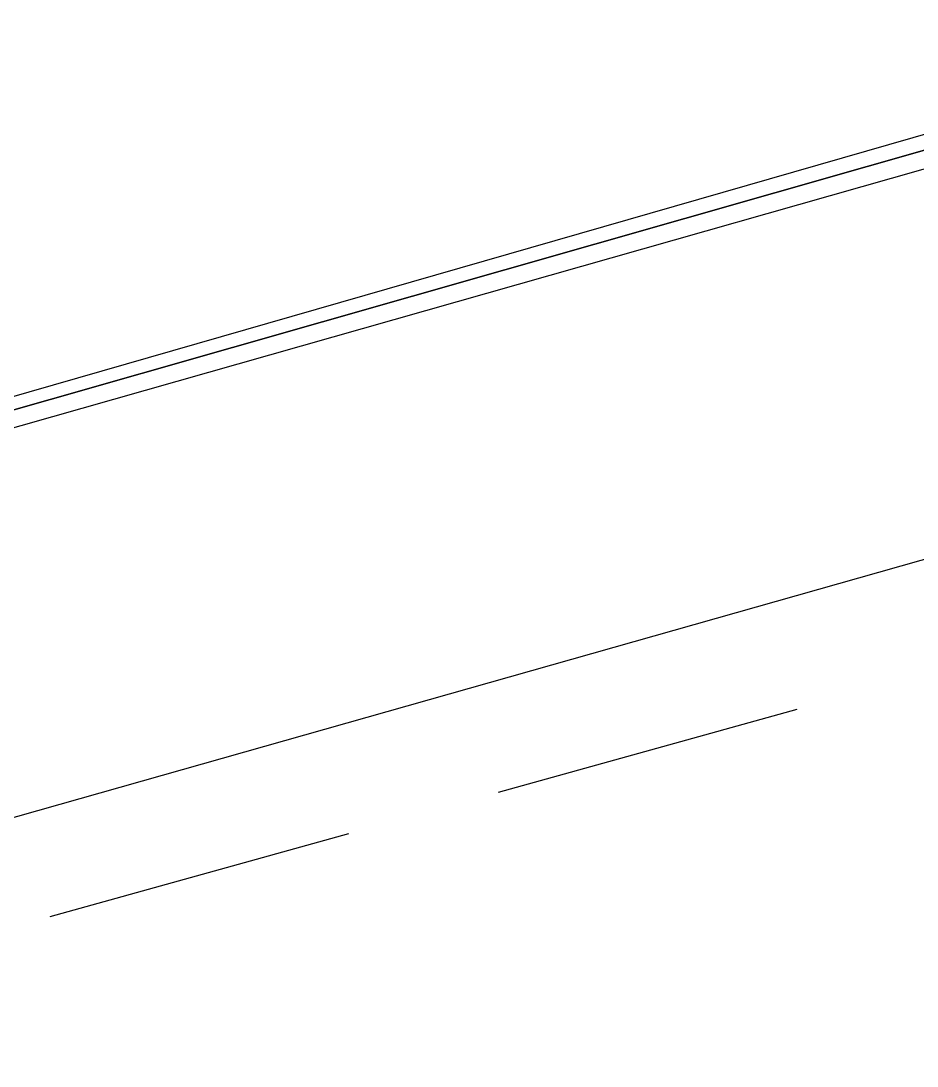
# Model space of a CAD drawing. Header units: feet. Extents: x -84 to 198, y -22 to 181.
# Drawn here: x 57.687 to 59.127, y 148.818 to 150.498 of the extents above; entities that cross this region are included whole.
import ezdxf

# ---------------------------------------------------------------- set-up
doc = ezdxf.new("R2010")
doc.units = ezdxf.units.FT
doc.layers.add('A-LINEA', color=7, linetype='CONTINUOUS')

msp = doc.modelspace()

# ---------------------------------------------------------------- linework, layer by layer
at = {"layer": 'A-LINEA'}
for p, q in [((59.84, 149.8311), (56.2667, 148.8178)), ((59.84, 149.8311), (56.2667, 148.8178)), ((58.9333, 149.3911), (58.4533, 149.2578)), ((58.9333, 149.3911), (58.4533, 149.2578)), ((58.2133, 149.1911), (57.7333, 149.0578)), ((58.2133, 149.1911), (57.7333, 149.0578))]:
    msp.add_line(p, q, dxfattribs=at)
for points in [[(59.7733, 150.4978), (55.9733, 149.4044), (55.9867, 149.3911), (59.7733, 150.4711), (59.7733, 150.4844), (59.7733, 150.4978)], [(59.7733, 150.4978), (55.9733, 149.4044), (55.9867, 149.3911), (59.7733, 150.4711), (59.7733, 150.4844), (59.7733, 150.4978)], [(59.7733, 150.4711), (55.9867, 149.3911), (55.9867, 149.3778), (55.9867, 149.3644), (59.7867, 150.4444), (59.7867, 150.4578), (59.7733, 150.4711)], [(59.7733, 150.4711), (55.9867, 149.3911), (55.9867, 149.3778), (55.9867, 149.3644), (59.7867, 150.4444), (59.7867, 150.4578), (59.7733, 150.4711)]]:
    msp.add_lwpolyline(points, dxfattribs=at)

doc.saveas('drawing.dxf')
